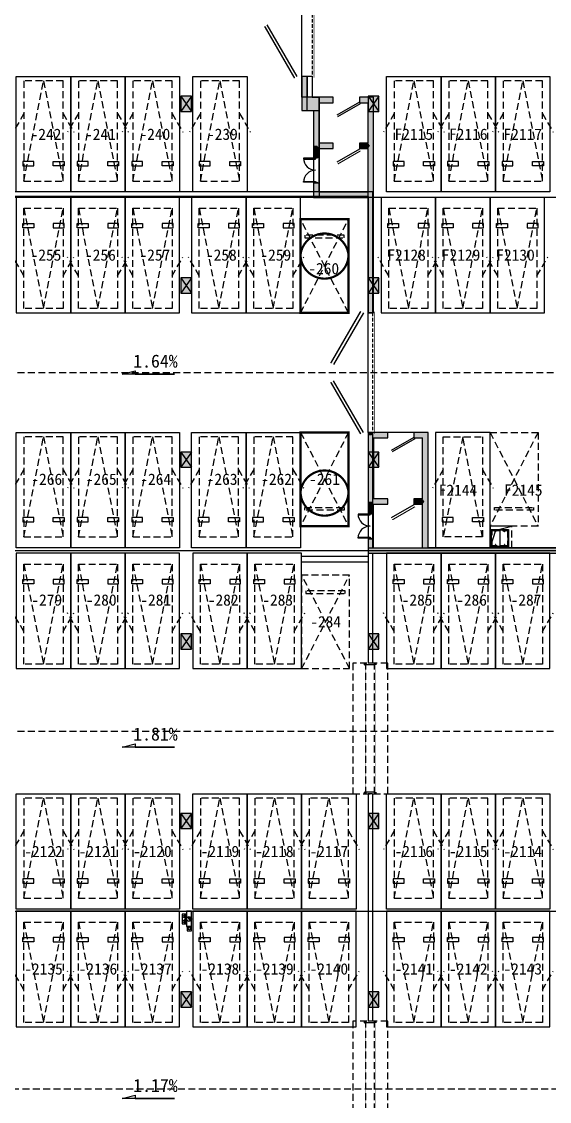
# Model space of a CAD drawing. Header units: millimetres. Extents: x 251690 to 518990, y -633409 to -276709.
# Drawn here: x 367546 to 391772, y -486433 to -436821 of the extents above; entities that cross this region are included whole.
import ezdxf
from ezdxf.enums import TextEntityAlignment as Align

# ---------------------------------------------------------------- set-up
doc = ezdxf.new("R2010")
doc.units = ezdxf.units.MM
doc.header["$LTSCALE"] = 100
for name, pattern in [('A6-DK-B2F$0$$0$HIDDEN2', [4.7625, 3.175, -1.5875]), ('A6-DK-B2F$0$HIDDEN2', [4.7625, 3.175, -1.5875]), ('A6-DK-B2F$0$X-DK-BF1$0$X-DK-BF1$0$DK-WALL-B1F$0$HIDDEN2', [4.7625, 3.175, -1.5875]), ('A6-DK-JSJ-B2F$0$HIDDEN2', [4.7625, 3.175, -1.5875]), ('A6-DK-renfang-B2F$0$DASHED', [19.05, 12.7, -6.35])]:
    doc.linetypes.add(name, pattern=pattern)
doc.layers.get('Defpoints').update_dxf_attribs({"color": 189})
for name, color, linetype in [('A-DIMS-INSD', 3, 'Continuous'), ('A-LEVEL-RefEdit0', 181, 'Continuous'), ('A-TITLE', 222, 'Continuous'), ('A6-DK-B2F$0$$0$A-PRKG', 175, 'A6-DK-B2F$0$$0$HIDDEN2'), ('A6-DK-B2F$0$A-DOOR', 190, 'Continuous'), ('A6-DK-B2F$0$A-PRKG', 175, 'A6-DK-B2F$0$HIDDEN2'), ('A6-DK-B2F$0$A-PRKG-SIGN', 252, 'Continuous'), ('A6-DK-B2F$0$A-STAIR', 142, 'Continuous'), ('A6-DK-B2F$0$A-TRACK', 77, 'A6-DK-B2F$0$HIDDEN2'), ('A6-DK-B2F$0$A-WALL', 2, 'Continuous'), ('A6-DK-B2F$0$X-DK-BF1$0$X-DK-BF1$0$DK-WALL-B1F$0$A-DOOR', 190, 'Continuous'), ('A6-DK-BG-B2F$0$A-DRAIN', 152, 'Continuous'), ('A6-DK-BG-B2F$0$A-STAIR', 142, 'Continuous'), ('A6-DK-JSJ-B2F$0$A-DRAIN', 152, 'Continuous'), ('A6-DK-JSJ-B2F$0$A-HOLE-FLOR', 242, 'Continuous'), ('A6-DK-JSJ-B2F$0$A-LOWER', 131, 'A6-DK-JSJ-B2F$0$HIDDEN2'), ('A6-DK-JSJ-B2F$0$X23-BF$0$A-HATCH', 251, 'Continuous'), ('A6-DK-renfang-B2F$0$-ACO-LINE', 137, 'Continuous'), ('A6-DK-renfang-B2F$0$COLUMN', 9, 'Continuous'), ('A6-DK-renfang-B2F$0$PUB_HATCH', 8, 'Continuous'), ('A6-DK-renfang-B2F$0$WALL', 9, 'Continuous'), ('A6-DK-renfang-B2F$0$WINDOW', 4, 'Continuous'), ('A6-W-B2$0$S-WALL-S', 4, 'Continuous'), ('A6-W-B2-BH$0$S-HATCH-S', 252, 'Continuous'), ('TP-DK-1(xhs)$0$P-J-DIM-L', 70, 'Continuous'), ('TP-DK-1(xhs)$0$P-X-L', 240, 'Continuous'), ('TP-DK-1(xhs)$0$P-X-M', 2, 'Continuous'), ('TP-DK-1(xhs)$0$P-X-X', 1, 'Continuous'), ('xref(dwg引用图层)', 7, 'Continuous'), ('留孔', 1, 'Continuous')]:
    doc.layers.add(name, color=color, linetype=linetype)
doc.layers.add('A6-W-B2$0$S-EDIT', color=241, linetype='Continuous', plot=False)
doc.styles.add('A6-DK-BG-B2F$0$华文细黑', font='STXIHEI.TTF')
doc.styles.add('华文细黑', font='STXIHEI.TTF')

# ---------------------------------------------------------------- blocks, each defined once
blk = doc.blocks.new('*U297')
at = {"layer": 'A6-DK-JSJ-B2F$0$A-DRAIN'}
blk.add_lwpolyline([(50, 50), (50, 850), (850, 850), (850, 50)], close=True, dxfattribs=at)
at = {"layer": 'A6-DK-JSJ-B2F$0$A-HOLE-FLOR'}
blk.add_lwpolyline([(0, 0), (270, 817), (1000, 1000)], dxfattribs=at)
for points in [[(65, 835), (450, 835), (450, 65), (65, 65)], [(835, 835), (450, 835), (450, 65), (835, 65)]]:
    blk.add_lwpolyline(points, close=True, dxfattribs=at)
at = {"layer": 'A6-DK-JSJ-B2F$0$A-LOWER'}
for points in [[(0, 1000), (0, 0), (1000, 0), (1000, 1000), (0, 1000)], [(100, 100), (100, 800), (800, 800), (800, 100), (100, 100)]]:
    blk.add_lwpolyline(points, dxfattribs=at)
at = {"layer": 'A6-DK-JSJ-B2F$0$X23-BF$0$A-HATCH'}
blk.add_lwpolyline([(65, 65), (65, 835), (835, 835), (835, 65)], close=True, dxfattribs=at)
for centre in [(242, 745), (657, 745), (242, 155), (657, 155)]:
    blk.add_circle(centre, 8, dxfattribs=at)
blk = doc.blocks.new('A6-DK-JSJ-B2F')
at = {"layer": 'A6-DK-JSJ-B2F$0$A-LOWER'}
blk.add_blockref('*U297', (89050, 139000), dxfattribs=at)
blk = doc.blocks.new('TP-DK-1(xhs)$0$PG01.1')
at = {"color": 1}
for p, q in [((108, 187), (0, 0)), ((80, 72), (66, 58)), ((89, 72), (66, 48)), ((99, 72), (66, 39)), ((109, 72), (66, 29)), ((118, 72), (66, 20)), ((128, 72), (66, 10)), ((138, 72), (66, 0)), ((147, 72), (76, 0)), ((150, 65), (85, 0)), ((150, 56), (94, 0)), ((150, 46), (104, 0)), ((216, 0), (108, 187)), ((150, 36), (114, 0)), ((150, 27), (123, 0)), ((150, 17), (133, 0)), ((150, 8), (142, 0)), ((324, 187), (216, 0)), ((296, 72), (282, 58)), ((305, 72), (282, 48)), ((315, 72), (282, 39)), ((325, 72), (282, 29)), ((334, 72), (282, 20)), ((344, 72), (282, 10)), ((354, 72), (282, 0)), ((363, 72), (292, 0)), ((366, 65), (301, 0)), ((366, 56), (310, 0)), ((366, 46), (320, 0)), ((432, 0), (324, 187)), ((366, 36), (330, 0)), ((366, 27), (339, 0)), ((366, 17), (349, 0)), ((366, 8), (358, 0))]:
    blk.add_line(p, q, dxfattribs=at)
at = {"color": 2}
for p, q in [((0, 0), (216, 0)), ((216, 0), (432, 0))]:
    blk.add_line(p, q, dxfattribs=at)
at = {"color": 1}
for points in [[(0, 0), (436, 0), (436, 190), (0, 190)], [(66, 72), (150, 72), (150, 0), (66, 0)], [(282, 72), (366, 72), (366, 0), (282, 0)]]:
    blk.add_lwpolyline(points, close=True, dxfattribs=at)
blk = doc.blocks.new('TP-DK-1(xhs)$0$PG02.4')
blk.add_hatch(color=1).paths.add_polyline_path([(265, 48, 0.699012), (461, 120, 0.141488), (444, 179)])
at = {"color": 1}
blk.add_line((265, 48), (444, 179), dxfattribs=at)
blk.add_lwpolyline([(0, 0), (700, 0), (700, 240), (0, 240)], close=True, dxfattribs=at)
blk.add_circle((350, 120), 111, dxfattribs=at)
blk = doc.blocks.new('TP-DK-1(xhs)')
at = {"layer": 'TP-DK-1(xhs)$0$P-J-DIM-L', "color": 8, "true_color": 0x808080}
blk.add_lwpolyline([(75350, -478400), (75150, -478400), (75150, -478600), (75350, -478600)], close=True, dxfattribs=at)
at = {"layer": 'TP-DK-1(xhs)$0$P-X-L'}
blk.add_circle((75250, -478500), 55, dxfattribs=at)
at = {"layer": 'TP-DK-1(xhs)$0$P-X-M', "extrusion": (0, 0, -1), "xscale": -1, "zscale": -1, "rotation": 270}
blk.add_blockref('TP-DK-1(xhs)$0$PG01.1', (-75110, -478268), dxfattribs=at)
at = {"layer": 'TP-DK-1(xhs)$0$P-X-X', "rotation": 90}
blk.add_blockref('TP-DK-1(xhs)$0$PG02.4', (75350, -478400), dxfattribs=at)
blk = doc.blocks.new('A6-W-B2$0$Z-1')
at = {"layer": 'A-DIMS-INSD'}
h = blk.add_hatch(color=252, dxfattribs=at)
h.dxf.hatch_style = 1
h.paths.add_polyline_path([(91833, 54651), (91833, 54151), (92533, 54151), (92533, 54651)])
at = {"layer": 'A6-W-B2$0$S-EDIT'}
for p, q in [((91833, 54151), (92533, 54651)), ((91833, 54651), (92533, 54151))]:
    blk.add_line(p, q, dxfattribs=at)
at = {"layer": 'A6-W-B2$0$S-WALL-S', "color": 0, "linetype": 'ByBlock', "lineweight": -2}
blk.add_lwpolyline([(91833, 54651), (91833, 54151), (92533, 54151), (92533, 54651), (91833, 54651)], dxfattribs=at)
blk = doc.blocks.new('A6-W-B2', base_point=(85957, 40190))
at = {"layer": 'A6-W-B2$0$S-WALL-S', "rotation": 270}
for p in [(106656, 291773), (115256, 291773), (106656, 283423), (115256, 283423), (106656, 275423), (115256, 275423), (106656, 267073), (115256, 267073), (106656, 258823), (115256, 258823), (106656, 250623), (115256, 250623)]:
    blk.add_blockref('A6-W-B2$0$Z-1', p, dxfattribs=at)
blk = doc.blocks.new('A6-W-B2-BH', base_point=(85957, 40190))
at = {"layer": 'A6-W-B2-BH$0$S-HATCH-S'}
h = blk.add_hatch(color=256, dxfattribs=at)
h.dxf.hatch_style = 2
h.paths.add_polyline_path([(123802, 144405), (123302, 144405), (123302, 143905), (123802, 143905)], flags=0)
edge = h.paths.add_edge_path(flags=16)
edge.add_line((123302, 144405), (123802, 143905))
edge = h.paths.add_edge_path(flags=17)
edge.add_line((123802, 144405), (123302, 143905))
h.paths.add_polyline_path([(120402, 145695), (119902, 145695), (119902, 145195), (120402, 145195)], flags=0)
edge = h.paths.add_edge_path(flags=17)
edge.add_line((119902, 145695), (120402, 145195))
edge = h.paths.add_edge_path(flags=17)
edge.add_line((120402, 145695), (119902, 145195))
h.paths.add_polyline_path([(130007, 149890), (130507, 149890), (130507, 150490), (130007, 150490)])
edge = h.paths.add_edge_path(flags=16)
edge.add_line((130507, 149890), (130007, 150490))
edge = h.paths.add_edge_path(flags=17)
edge.add_line((130007, 149890), (130507, 150490))
h.paths.add_polyline_path([(124407, 149890), (124907, 149890), (124907, 150490), (124407, 150490)], flags=0)
edge = h.paths.add_edge_path(flags=17)
edge.add_line((124907, 149890), (124407, 150490))
edge = h.paths.add_edge_path(flags=17)
edge.add_line((124407, 149890), (124907, 150490))
h.paths.add_polyline_path([(118807, 149890), (119307, 149890), (119307, 150490), (118807, 150490)], flags=0)
edge = h.paths.add_edge_path(flags=17)
edge.add_line((119307, 149890), (118807, 150490))
edge = h.paths.add_edge_path(flags=17)
edge.add_line((118807, 149890), (119307, 150490))
h.paths.add_polyline_path([(112207, 149890), (112707, 149890), (112707, 150490), (112207, 150490)], flags=0)
edge = h.paths.add_edge_path(flags=17)
edge.add_line((112707, 149890), (112207, 150490))
edge = h.paths.add_edge_path(flags=17)
edge.add_line((112207, 149890), (112707, 150490))
h.paths.add_polyline_path([(108207, 149890), (108707, 149890), (108707, 150490), (108207, 150490)], flags=0)
edge = h.paths.add_edge_path(flags=17)
edge.add_line((108707, 149890), (108207, 150490))
edge = h.paths.add_edge_path(flags=17)
edge.add_line((108207, 149890), (108707, 150490))
h.paths.add_polyline_path([(100107, 149890), (100607, 149890), (100607, 150490), (100107, 150490)], flags=0)
edge = h.paths.add_edge_path(flags=17)
edge.add_line((100607, 149890), (100107, 150490))
edge = h.paths.add_edge_path(flags=17)
edge.add_line((100107, 149890), (100607, 150490))
h.paths.add_polyline_path([(130007, 145890), (130507, 145890), (130507, 146490), (130007, 146490)], flags=0)
edge = h.paths.add_edge_path(flags=17)
edge.add_line((130507, 145890), (130007, 146490))
edge = h.paths.add_edge_path(flags=17)
edge.add_line((130007, 145890), (130507, 146490))
h.paths.add_polyline_path([(129257, 140140), (129257, 140640), (128657, 140640), (128657, 140140)], flags=0)
edge = h.paths.add_edge_path(flags=17)
edge.add_line((129257, 140640), (128657, 140140))
edge = h.paths.add_edge_path(flags=17)
edge.add_line((129257, 140140), (128657, 140640))
h.paths.add_polyline_path([(129557, 133640), (129557, 134140), (128957, 134140), (128957, 133640)], flags=0)
edge = h.paths.add_edge_path(flags=17)
edge.add_line((129557, 134140), (128957, 133640))
edge = h.paths.add_edge_path(flags=17)
edge.add_line((129557, 133640), (128957, 134140))
h.paths.add_polyline_path([(130507, 158590), (130007, 158590), (130007, 157890), (130507, 157890)])
edge = h.paths.add_edge_path(flags=16)
edge.add_line((130007, 158590), (130507, 157890))
edge = h.paths.add_edge_path(flags=17)
edge.add_line((130507, 158590), (130007, 157890))
h.paths.add_polyline_path([(122407, 158590), (121907, 158590), (121907, 157890), (122407, 157890)])
edge = h.paths.add_edge_path(flags=16)
edge.add_line((121907, 158590), (122407, 157890))
edge = h.paths.add_edge_path(flags=17)
edge.add_line((122407, 158590), (121907, 157890))
h.paths.add_polyline_path([(114307, 158590), (113807, 158590), (113807, 157890), (114307, 157890)])
edge = h.paths.add_edge_path(flags=16)
edge.add_line((113807, 158590), (114307, 157890))
edge = h.paths.add_edge_path(flags=17)
edge.add_line((114307, 158590), (113807, 157890))
h.paths.add_polyline_path([(108707, 158590), (108207, 158590), (108207, 157890), (108707, 157890)])
edge = h.paths.add_edge_path(flags=16)
edge.add_line((108207, 158590), (108707, 157890))
edge = h.paths.add_edge_path(flags=17)
edge.add_line((108707, 158590), (108207, 157890))
h.paths.add_polyline_path([(103107, 158590), (102607, 158590), (102607, 157890), (103107, 157890)])
edge = h.paths.add_edge_path(flags=16)
edge.add_line((102607, 158590), (103107, 157890))
edge = h.paths.add_edge_path(flags=17)
edge.add_line((103107, 158590), (102607, 157890))
h.paths.add_polyline_path([(103107, 178340), (102607, 178340), (102607, 177640), (103107, 177640)])
edge = h.paths.add_edge_path(flags=16)
edge.add_line((102607, 178340), (103107, 177640))
edge = h.paths.add_edge_path(flags=17)
edge.add_line((103107, 178340), (102607, 177640))
h.paths.add_polyline_path([(130507, 167890), (129907, 167890), (129907, 167190), (130507, 167190)], flags=0)
edge = h.paths.add_edge_path(flags=16)
edge.add_line((129907, 167890), (130507, 167190))
edge = h.paths.add_edge_path(flags=17)
edge.add_line((130507, 167890), (129907, 167190))
h.paths.add_polyline_path([(122407, 167890), (121807, 167890), (121807, 167190), (122407, 167190)], flags=0)
edge = h.paths.add_edge_path()
edge.add_line((121807, 167890), (122407, 167190))
edge = h.paths.add_edge_path(flags=16)
edge.add_line((122407, 167890), (121807, 167190))
h.paths.add_polyline_path([(130507, 178340), (130007, 178340), (130007, 177640), (130507, 177640)])
edge = h.paths.add_edge_path(flags=16)
edge.add_line((130007, 178340), (130507, 177640))
edge = h.paths.add_edge_path(flags=17)
edge.add_line((130507, 178340), (130007, 177640))
h.paths.add_polyline_path([(122407, 178340), (121907, 178340), (121907, 177640), (122407, 177640)])
edge = h.paths.add_edge_path(flags=16)
edge.add_line((121907, 178340), (122407, 177640))
edge = h.paths.add_edge_path(flags=17)
edge.add_line((122407, 178340), (121907, 177640))
h.paths.add_polyline_path([(130007, 185690), (130507, 185690), (130507, 186290), (130007, 186290)], flags=0)
edge = h.paths.add_edge_path(flags=17)
edge.add_line((130507, 185690), (130007, 186290))
edge = h.paths.add_edge_path(flags=17)
edge.add_line((130007, 185690), (130507, 186290))
h.paths.add_polyline_path([(121907, 185677), (122407, 185677), (122407, 186277), (121907, 186277)], flags=0)
edge = h.paths.add_edge_path(flags=17)
edge.add_line((122407, 185677), (121907, 186277))
edge = h.paths.add_edge_path(flags=17)
edge.add_line((121907, 185677), (122407, 186277))
h.paths.add_polyline_path([(115107, 185690), (115607, 185690), (115607, 186290), (115107, 186290)], flags=0)
edge = h.paths.add_edge_path(flags=16)
edge.add_line((115607, 185690), (115107, 186290))
edge = h.paths.add_edge_path(flags=17)
edge.add_line((115107, 185690), (115607, 186290))
h.paths.add_polyline_path([(108207, 185690), (108707, 185690), (108707, 186290), (108207, 186290)], flags=0)
edge = h.paths.add_edge_path(flags=16)
edge.add_line((108707, 185690), (108207, 186290))
edge = h.paths.add_edge_path(flags=17)
edge.add_line((108207, 185690), (108707, 186290))
h.paths.add_polyline_path([(101507, 185690), (102007, 185690), (102007, 186290), (101507, 186290)], flags=0)
edge = h.paths.add_edge_path(flags=16)
edge.add_line((102007, 185690), (101507, 186290))
edge = h.paths.add_edge_path(flags=17)
edge.add_line((101507, 185690), (102007, 186290))
h.paths.add_polyline_path([(113807, 177690), (114307, 177690), (114307, 178290), (113807, 178290)], flags=0)
edge = h.paths.add_edge_path(flags=17)
edge.add_line((114307, 177690), (113807, 178290))
edge = h.paths.add_edge_path(flags=17)
edge.add_line((113807, 177690), (114307, 178290))
h.paths.add_polyline_path([(108207, 177690), (108707, 177690), (108707, 178290), (108207, 178290)])
edge = h.paths.add_edge_path(flags=16)
edge.add_line((108707, 177690), (108207, 178290))
edge = h.paths.add_edge_path(flags=17)
edge.add_line((108207, 177690), (108707, 178290))
h.paths.add_polyline_path([(130507, 174340), (130007, 174340), (130007, 173640), (130507, 173640)])
edge = h.paths.add_edge_path(flags=16)
edge.add_line((130007, 174340), (130507, 173640))
edge = h.paths.add_edge_path(flags=17)
edge.add_line((130507, 174340), (130007, 173640))
h.paths.add_polyline_path([(122407, 174340), (121907, 174340), (121907, 173640), (122407, 173640)])
edge = h.paths.add_edge_path(flags=16)
edge.add_line((121907, 174340), (122407, 173640))
edge = h.paths.add_edge_path(flags=17)
edge.add_line((122407, 174340), (121907, 173640))
h.paths.add_polyline_path([(114307, 174340), (113807, 174340), (113807, 173640), (114307, 173640)])
edge = h.paths.add_edge_path(flags=16)
edge.add_line((113807, 174340), (114307, 173640))
edge = h.paths.add_edge_path(flags=17)
edge.add_line((114307, 174340), (113807, 173640))
h.paths.add_polyline_path([(108707, 174340), (108207, 174340), (108207, 173640), (108707, 173640)])
edge = h.paths.add_edge_path(flags=16)
edge.add_line((108207, 174340), (108707, 173640))
edge = h.paths.add_edge_path(flags=17)
edge.add_line((108707, 174340), (108207, 173640))
h.paths.add_polyline_path([(103107, 174340), (102607, 174340), (102607, 173640), (103107, 173640)])
edge = h.paths.add_edge_path(flags=16)
edge.add_line((102607, 174340), (103107, 173640))
edge = h.paths.add_edge_path(flags=17)
edge.add_line((103107, 174340), (102607, 173640))
h.paths.add_polyline_path([(114307, 167890), (113807, 167890), (113807, 167190), (114307, 167190)])
edge = h.paths.add_edge_path(flags=0)
edge.add_line((113807, 167890), (114307, 167190))
edge = h.paths.add_edge_path(flags=16)
edge.add_line((114307, 167890), (113807, 167190))
h.paths.add_polyline_path([(108707, 167890), (108207, 167890), (108207, 167190), (108707, 167190)])
edge = h.paths.add_edge_path(flags=0)
edge.add_line((108207, 167890), (108707, 167190))
edge = h.paths.add_edge_path(flags=16)
edge.add_line((108707, 167890), (108207, 167190))
h.paths.add_polyline_path([(103107, 167890), (102607, 167890), (102607, 167190), (103107, 167190)])
edge = h.paths.add_edge_path(flags=0)
edge.add_line((102607, 167890), (103107, 167190))
edge = h.paths.add_edge_path(flags=16)
edge.add_line((103107, 167890), (102607, 167190))
h.paths.add_polyline_path([(122637, 198005), (122137, 198005), (122137, 197505), (122637, 197505)])
edge = h.paths.add_edge_path(flags=16)
edge.add_line((122137, 198005), (122637, 197505))
edge = h.paths.add_edge_path(flags=17)
edge.add_line((122637, 198005), (122137, 197505))
h.paths.add_polyline_path([(123387, 190765), (122887, 190765), (122887, 190265), (123387, 190265)])
edge = h.paths.add_edge_path(flags=16)
edge.add_line((122887, 190765), (123387, 190265))
edge = h.paths.add_edge_path(flags=17)
edge.add_line((123387, 190765), (122887, 190265))
h.paths.add_polyline_path([(116527, 189915), (116027, 189915), (116027, 189415), (116527, 189415)])
edge = h.paths.add_edge_path(flags=16)
edge.add_line((116027, 189915), (116527, 189415))
edge = h.paths.add_edge_path(flags=17)
edge.add_line((116527, 189915), (116027, 189415))
h.paths.add_polyline_path([(130507, 191590), (130007, 191590), (130007, 190890), (130507, 190890)])
edge = h.paths.add_edge_path(flags=16)
edge.add_line((130007, 191590), (130507, 190890))
edge = h.paths.add_edge_path(flags=17)
edge.add_line((130507, 191590), (130007, 190890))
h.paths.add_polyline_path([(113447, 202315), (112947, 202315), (112947, 201815), (113447, 201815)])
edge = h.paths.add_edge_path(flags=16)
edge.add_line((112947, 202315), (113447, 201815))
edge = h.paths.add_edge_path(flags=17)
edge.add_line((113447, 202315), (112947, 201815))
h.paths.add_polyline_path([(99107, 202090), (99607, 202090), (99607, 202690), (99107, 202690)])
edge = h.paths.add_edge_path(flags=16)
edge.add_line((99607, 202090), (99107, 202690))
edge = h.paths.add_edge_path(flags=17)
edge.add_line((99107, 202090), (99607, 202690))
h.paths.add_polyline_path([(107557, 202090), (108057, 202090), (108057, 202690), (107557, 202690)])
edge = h.paths.add_edge_path(flags=16)
edge.add_line((108057, 202090), (107557, 202690))
edge = h.paths.add_edge_path(flags=17)
edge.add_line((107557, 202090), (108057, 202690))
h.paths.add_polyline_path([(97807, 209090), (97807, 209590), (97107, 209590), (97107, 209090)], flags=0)
edge = h.paths.add_edge_path(flags=16)
edge.add_line((97807, 209590), (97107, 209090))
edge = h.paths.add_edge_path(flags=17)
edge.add_line((97807, 209090), (97107, 209590))
h.paths.add_polyline_path([(105807, 209090), (105807, 209590), (105107, 209590), (105107, 209090)], flags=0)
edge = h.paths.add_edge_path(flags=16)
edge.add_line((105807, 209590), (105107, 209090))
edge = h.paths.add_edge_path(flags=17)
edge.add_line((105807, 209090), (105107, 209590))
h.paths.add_polyline_path([(113907, 209090), (113907, 209590), (113207, 209590), (113207, 209090)], flags=0)
edge = h.paths.add_edge_path(flags=16)
edge.add_line((113907, 209590), (113207, 209090))
edge = h.paths.add_edge_path(flags=17)
edge.add_line((113907, 209090), (113207, 209590))
h.paths.add_polyline_path([(130007, 209090), (130007, 209590), (129307, 209590), (129307, 209090)], flags=0)
edge = h.paths.add_edge_path(flags=17)
edge.add_line((130007, 209590), (129307, 209090))
edge = h.paths.add_edge_path(flags=17)
edge.add_line((130007, 209090), (129307, 209590))
h.paths.add_polyline_path([(121907, 209090), (121907, 209590), (121207, 209590), (121207, 209090)], flags=0)
edge = h.paths.add_edge_path(flags=16)
edge.add_line((121907, 209590), (121207, 209090))
edge = h.paths.add_edge_path(flags=17)
edge.add_line((121907, 209090), (121207, 209590))
h.paths.add_polyline_path([(121907, 200990), (121907, 201490), (121207, 201490), (121207, 200990)], flags=0)
edge = h.paths.add_edge_path(flags=16)
edge.add_line((121907, 201490), (121207, 200990))
edge = h.paths.add_edge_path(flags=17)
edge.add_line((121907, 200990), (121207, 201490))
h.paths.add_polyline_path([(130007, 200990), (130007, 201490), (129307, 201490), (129307, 200990)], flags=0)
edge = h.paths.add_edge_path(flags=17)
edge.add_line((130007, 201490), (129307, 200990))
edge = h.paths.add_edge_path(flags=17)
edge.add_line((130007, 200990), (129307, 201490))
h.paths.add_polyline_path([(97807, 225290), (97807, 225790), (97107, 225790), (97107, 225290)], flags=0)
edge = h.paths.add_edge_path(flags=16)
edge.add_line((97807, 225790), (97107, 225290))
edge = h.paths.add_edge_path(flags=17)
edge.add_line((97807, 225290), (97107, 225790))
h.paths.add_polyline_path([(105807, 225290), (105807, 225790), (105107, 225790), (105107, 225290)], flags=0)
edge = h.paths.add_edge_path(flags=16)
edge.add_line((105807, 225790), (105107, 225290))
edge = h.paths.add_edge_path(flags=17)
edge.add_line((105807, 225290), (105107, 225790))
h.paths.add_polyline_path([(113907, 225290), (113907, 225790), (113207, 225790), (113207, 225290)], flags=0)
edge = h.paths.add_edge_path(flags=16)
edge.add_line((113907, 225790), (113207, 225290))
edge = h.paths.add_edge_path(flags=17)
edge.add_line((113907, 225290), (113207, 225790))
h.paths.add_polyline_path([(130007, 225290), (130007, 225790), (129307, 225790), (129307, 225290)], flags=0)
edge = h.paths.add_edge_path(flags=17)
edge.add_line((130007, 225790), (129307, 225290))
edge = h.paths.add_edge_path(flags=17)
edge.add_line((130007, 225290), (129307, 225790))
h.paths.add_polyline_path([(121907, 225290), (121907, 225790), (121207, 225790), (121207, 225290)], flags=0)
edge = h.paths.add_edge_path(flags=16)
edge.add_line((121907, 225790), (121207, 225290))
edge = h.paths.add_edge_path(flags=17)
edge.add_line((121907, 225290), (121207, 225790))
h.paths.add_polyline_path([(97807, 217190), (97807, 217690), (97107, 217690), (97107, 217190)], flags=0)
edge = h.paths.add_edge_path(flags=16)
edge.add_line((97807, 217690), (97107, 217190))
edge = h.paths.add_edge_path(flags=17)
edge.add_line((97807, 217190), (97107, 217690))
h.paths.add_polyline_path([(105807, 217190), (105807, 217690), (105107, 217690), (105107, 217190)], flags=0)
edge = h.paths.add_edge_path(flags=16)
edge.add_line((105807, 217690), (105107, 217190))
edge = h.paths.add_edge_path(flags=17)
edge.add_line((105807, 217190), (105107, 217690))
h.paths.add_polyline_path([(113907, 217190), (113907, 217690), (113207, 217690), (113207, 217190)], flags=0)
edge = h.paths.add_edge_path(flags=17)
edge.add_line((113907, 217690), (113207, 217190))
edge = h.paths.add_edge_path(flags=17)
edge.add_line((113907, 217190), (113207, 217690))
h.paths.add_polyline_path([(130007, 217190), (130007, 217690), (129307, 217690), (129307, 217190)], flags=0)
edge = h.paths.add_edge_path(flags=17)
edge.add_line((130007, 217690), (129307, 217190))
edge = h.paths.add_edge_path(flags=17)
edge.add_line((130007, 217190), (129307, 217690))
h.paths.add_polyline_path([(121907, 217190), (121907, 217690), (121207, 217690), (121207, 217190)], flags=0)
edge = h.paths.add_edge_path(flags=16)
edge.add_line((121907, 217690), (121207, 217190))
edge = h.paths.add_edge_path(flags=17)
edge.add_line((121907, 217190), (121207, 217690))
h.paths.add_polyline_path([(122792, 241345), (122292, 241345), (122292, 240845), (122792, 240845)], flags=0)
edge = h.paths.add_edge_path(flags=16)
edge.add_line((122292, 241345), (122792, 240845))
edge = h.paths.add_edge_path(flags=17)
edge.add_line((122792, 241345), (122292, 240845))
h.paths.add_polyline_path([(113042, 241345), (112542, 241345), (112542, 240845), (113042, 240845)], flags=0)
edge = h.paths.add_edge_path(flags=16)
edge.add_line((112542, 241345), (113042, 240845))
edge = h.paths.add_edge_path(flags=17)
edge.add_line((113042, 241345), (112542, 240845))
h.paths.add_polyline_path([(106162, 241345), (105662, 241345), (105662, 240845), (106162, 240845)], flags=0)
edge = h.paths.add_edge_path(flags=16)
edge.add_line((105662, 241345), (106162, 240845))
edge = h.paths.add_edge_path(flags=17)
edge.add_line((106162, 241345), (105662, 240845))
h.paths.add_polyline_path([(96412, 241345), (95912, 241345), (95912, 240845), (96412, 240845)], flags=0)
edge = h.paths.add_edge_path(flags=16)
edge.add_line((95912, 241345), (96412, 240845))
edge = h.paths.add_edge_path(flags=17)
edge.add_line((96412, 241345), (95912, 240845))
h.paths.add_polyline_path([(97807, 233390), (97807, 233890), (97107, 233890), (97107, 233390)], flags=0)
edge = h.paths.add_edge_path(flags=16)
edge.add_line((97807, 233890), (97107, 233390))
edge = h.paths.add_edge_path(flags=17)
edge.add_line((97807, 233390), (97107, 233890))
h.paths.add_polyline_path([(105807, 233390), (105807, 233890), (105107, 233890), (105107, 233390)], flags=0)
edge = h.paths.add_edge_path(flags=16)
edge.add_line((105807, 233890), (105107, 233390))
edge = h.paths.add_edge_path(flags=17)
edge.add_line((105807, 233390), (105107, 233890))
h.paths.add_polyline_path([(113907, 233390), (113907, 233890), (113207, 233890), (113207, 233390)], flags=0)
edge = h.paths.add_edge_path(flags=16)
edge.add_line((113907, 233890), (113207, 233390))
edge = h.paths.add_edge_path(flags=17)
edge.add_line((113907, 233390), (113207, 233890))
h.paths.add_polyline_path([(121907, 233390), (121907, 233890), (121207, 233890), (121207, 233390)], flags=0)
edge = h.paths.add_edge_path(flags=17)
edge.add_line((121907, 233890), (121207, 233390))
edge = h.paths.add_edge_path(flags=17)
edge.add_line((121907, 233390), (121207, 233890))
h.paths.add_polyline_path([(129653, 245275), (129153, 245275), (129153, 244775), (129653, 244775)], flags=0)
edge = h.paths.add_edge_path(flags=17)
edge.add_line((129153, 245275), (129653, 244775))
edge = h.paths.add_edge_path(flags=17)
edge.add_line((129653, 245275), (129153, 244775))
h.paths.add_polyline_path([(129657, 241345), (129157, 241345), (129157, 240845), (129657, 240845)], flags=0)
edge = h.paths.add_edge_path(flags=16)
edge.add_line((129157, 241345), (129657, 240845))
edge = h.paths.add_edge_path(flags=17)
edge.add_line((129657, 241345), (129157, 240845))
h.paths.add_polyline_path([(130007, 233390), (130007, 233890), (129307, 233890), (129307, 233390)])
edge = h.paths.add_edge_path(flags=16)
edge.add_line((130007, 233890), (129307, 233390))
edge = h.paths.add_edge_path(flags=17)
edge.add_line((130007, 233390), (129307, 233890))
h.paths.add_polyline_path([(152807, 231740), (153307, 231740), (153307, 232340), (152807, 232340)])
edge = h.paths.add_edge_path(flags=16)
edge.add_line((153307, 231740), (152807, 232340))
edge = h.paths.add_edge_path(flags=17)
edge.add_line((152807, 231740), (153307, 232340))
h.paths.add_polyline_path([(136107, 250920), (136107, 251420), (135507, 251420), (135507, 250920)])
edge = h.paths.add_edge_path(flags=16)
edge.add_line((136107, 251420), (135507, 250920))
edge = h.paths.add_edge_path(flags=17)
edge.add_line((136107, 250920), (135507, 251420))
h.paths.add_polyline_path([(126217, 308740), (125717, 308740), (125717, 308240), (126217, 308240)])
edge = h.paths.add_edge_path(flags=16)
edge.add_line((125717, 308740), (126217, 308240))
edge = h.paths.add_edge_path(flags=17)
edge.add_line((126217, 308740), (125717, 308240))
h.paths.add_polyline_path([(128007, 313090), (128007, 313590), (127407, 313590), (127407, 313090)], flags=0)
edge = h.paths.add_edge_path(flags=17)
edge.add_line((128007, 313590), (127407, 313090))
edge = h.paths.add_edge_path(flags=17)
edge.add_line((128007, 313090), (127407, 313590))
h.paths.add_polyline_path([(119807, 317940), (119307, 317940), (119307, 317440), (119807, 317440)])
edge = h.paths.add_edge_path(flags=16)
edge.add_line((119307, 317940), (119807, 317440))
edge = h.paths.add_edge_path(flags=17)
edge.add_line((119807, 317940), (119307, 317440))
h.paths.add_polyline_path([(119807, 325940), (119307, 325940), (119307, 325440), (119807, 325440)])
edge = h.paths.add_edge_path(flags=16)
edge.add_line((119307, 325940), (119807, 325440))
edge = h.paths.add_edge_path(flags=17)
edge.add_line((119807, 325940), (119307, 325440))
h.paths.add_polyline_path([(213007, 326040), (212507, 326040), (212507, 325340), (213007, 325340)])
edge = h.paths.add_edge_path(flags=16)
edge.add_line((212507, 326040), (213007, 325340))
edge = h.paths.add_edge_path(flags=17)
edge.add_line((213007, 326040), (212507, 325340))
h.paths.add_polyline_path([(213007, 303640), (212507, 303640), (212507, 303040), (213007, 303040)])
edge = h.paths.add_edge_path(flags=16)
edge.add_line((212507, 303640), (213007, 303040))
edge = h.paths.add_edge_path(flags=17)
edge.add_line((213007, 303640), (212507, 303040))
h.paths.add_polyline_path([(213007, 307840), (212507, 307840), (212507, 307240), (213007, 307240)])
edge = h.paths.add_edge_path(flags=16)
edge.add_line((212507, 307840), (213007, 307240))
edge = h.paths.add_edge_path(flags=17)
edge.add_line((213007, 307840), (212507, 307240))
h.paths.add_polyline_path([(213007, 313940), (212507, 313940), (212507, 313340), (213007, 313340)])
edge = h.paths.add_edge_path(flags=16)
edge.add_line((212507, 313940), (213007, 313340))
edge = h.paths.add_edge_path(flags=17)
edge.add_line((213007, 313940), (212507, 313340))
h.paths.add_polyline_path([(213007, 317990), (212507, 317990), (212507, 317390), (213007, 317390)])
edge = h.paths.add_edge_path(flags=16)
edge.add_line((212507, 317990), (213007, 317390))
edge = h.paths.add_edge_path(flags=17)
edge.add_line((213007, 317990), (212507, 317390))
h.paths.add_polyline_path([(261057, 221800), (260557, 221800), (260557, 221300), (261057, 221300)])
edge = h.paths.add_edge_path(flags=16)
edge.add_line((260557, 221800), (261057, 221300))
edge = h.paths.add_edge_path(flags=17)
edge.add_line((261057, 221800), (260557, 221300))
h.paths.add_polyline_path([(261057, 217640), (260557, 217640), (260557, 217140), (261057, 217140)])
edge = h.paths.add_edge_path(flags=16)
edge.add_line((260557, 217640), (261057, 217140))
edge = h.paths.add_edge_path(flags=17)
edge.add_line((261057, 217640), (260557, 217140))
h.paths.add_polyline_path([(261057, 209640), (260557, 209640), (260557, 209140), (261057, 209140)])
edge = h.paths.add_edge_path(flags=16)
edge.add_line((260557, 209640), (261057, 209140))
edge = h.paths.add_edge_path(flags=17)
edge.add_line((261057, 209640), (260557, 209140))
h.paths.add_polyline_path([(207207, 145540), (207707, 145540), (207707, 146140), (207207, 146140)])
edge = h.paths.add_edge_path(flags=16)
edge.add_line((207707, 145540), (207207, 146140))
edge = h.paths.add_edge_path(flags=17)
edge.add_line((207207, 145540), (207707, 146140))
h.paths.add_polyline_path([(199807, 145540), (200307, 145540), (200307, 146140), (199807, 146140)])
edge = h.paths.add_edge_path(flags=16)
edge.add_line((200307, 145540), (199807, 146140))
edge = h.paths.add_edge_path(flags=17)
edge.add_line((199807, 145540), (200307, 146140))
h.paths.add_polyline_path([(191607, 145540), (192107, 145540), (192107, 146140), (191607, 146140)])
edge = h.paths.add_edge_path(flags=16)
edge.add_line((192107, 145540), (191607, 146140))
edge = h.paths.add_edge_path(flags=17)
edge.add_line((191607, 145540), (192107, 146140))
h.paths.add_polyline_path([(183407, 145540), (183907, 145540), (183907, 146140), (183407, 146140)])
edge = h.paths.add_edge_path(flags=16)
edge.add_line((183907, 145540), (183407, 146140))
edge = h.paths.add_edge_path(flags=17)
edge.add_line((183407, 145540), (183907, 146140))
h.paths.add_polyline_path([(220507, 146140), (220007, 146140), (220007, 145640), (220507, 145640)])
edge = h.paths.add_edge_path(flags=16)
edge.add_line((220007, 146140), (220507, 145640))
edge = h.paths.add_edge_path(flags=17)
edge.add_line((220507, 146140), (220007, 145640))
h.paths.add_polyline_path([(220507, 150440), (220007, 150440), (220007, 149940), (220507, 149940)])
edge = h.paths.add_edge_path(flags=16)
edge.add_line((220007, 150440), (220507, 149940))
edge = h.paths.add_edge_path(flags=17)
edge.add_line((220507, 150440), (220007, 149940))
h.paths.add_polyline_path([(260707, 127440), (260207, 127440), (260207, 126940), (260707, 126940)])
edge = h.paths.add_edge_path(flags=16)
edge.add_line((260207, 127440), (260707, 126940))
edge = h.paths.add_edge_path(flags=17)
edge.add_line((260707, 127440), (260207, 126940))
h.paths.add_polyline_path([(260707, 119540), (260207, 119540), (260207, 119040), (260707, 119040)])
edge = h.paths.add_edge_path(flags=16)
edge.add_line((260207, 119540), (260707, 119040))
edge = h.paths.add_edge_path(flags=17)
edge.add_line((260707, 119540), (260207, 119040))
h.paths.add_polyline_path([(260707, 111440), (260207, 111440), (260207, 110940), (260707, 110940)])
edge = h.paths.add_edge_path(flags=16)
edge.add_line((260207, 111440), (260707, 110940))
edge = h.paths.add_edge_path(flags=17)
edge.add_line((260707, 111440), (260207, 110940))
h.paths.add_polyline_path([(260707, 101920), (260207, 101920), (260207, 101420), (260707, 101420)])
edge = h.paths.add_edge_path(flags=16)
edge.add_line((260207, 101920), (260707, 101420))
edge = h.paths.add_edge_path(flags=17)
edge.add_line((260707, 101920), (260207, 101420))
h.paths.add_polyline_path([(227657, 96520), (227157, 96520), (227157, 95820), (227657, 95820)])
edge = h.paths.add_edge_path(flags=16)
edge.add_line((227157, 96520), (227657, 95820))
edge = h.paths.add_edge_path(flags=17)
edge.add_line((227657, 96520), (227157, 95820))
edge = h.paths.add_edge_path()
edge.add_line((92957, 202065), (92957, 240845))
edge.add_line((92957, 240845), (93307, 240845))
edge.add_line((93307, 240845), (93307, 202065))
edge.add_line((93307, 202065), (93007, 202065))
blk = doc.blocks.new('A6-DK-renfang-B2F$0$_FZH')
blk.add_lwpolyline([(-0.5, -0.5), (0.5, -0.5), (0.5, 0.5), (-0.5, 0.5)], close=True)
at = {"layer": 'A6-DK-renfang-B2F$0$PUB_HATCH'}
blk.add_solid([(-0.5, -0.5), (0.5, -0.5), (-0.5, 0.5), (0.5, 0.5)], dxfattribs=at)
blk = doc.blocks.new('A6-DK-renfang-B2F$0$fecrfpmmt212')
at = {"layer": 'A6-DK-renfang-B2F$0$PUB_HATCH'}
for points in [[(1023178, -793287), (1023428, -793287), (1023428, -792337), (1023178, -792337)], [(1023963, -793887), (1023713, -793887), (1023713, -795512), (1023880, -795512), (1023963, -795387)], [(1023713, -795512), (1023713, -796037), (1023963, -796037), (1023963, -795637), (1023880, -795512)], [(1023963, -797637), (1023963, -797237), (1023713, -797237), (1023713, -797887)], [(1026213, -797887), (1026213, -803187), (1026463, -803187), (1026463, -797762), (1026297, -797762)], [(1026463, -808687), (1026213, -808687), (1026213, -808812), (1026380, -808812)], [(1026380, -808812), (1026213, -808812), (1026213, -811862), (1026380, -811862), (1026463, -811737), (1026463, -808937)], [(1028797, -811862), (1028964, -811862), (1028964, -808687), (1028714, -808937), (1028714, -811737)], [(1026213, -811862), (1026213, -812387), (1026463, -812387), (1026463, -811987), (1026380, -811862)], [(1028839, -814071), (1028964, -813987), (1028964, -811862), (1028797, -811862), (1028714, -811987), (1028714, -813987)], [(1026463, -813987), (1026463, -813587), (1026213, -813587), (1026213, -814237)], [(1026463, -813987), (1026213, -814237), (1028839, -814237), (1028839, -814071), (1028714, -813987)], [(1028839, -814237), (1070613, -814237), (1070613, -813987), (1028964, -813987), (1028839, -814071)]]:
    blk.add_hatch(color=256, dxfattribs=at).paths.add_polyline_path(points)
at = {"layer": 'A6-DK-renfang-B2F$0$PUB_HATCH', "linetype": 'ByBlock'}
for points in [[(1023963, -793537), (1024613, -793537), (1024613, -793287), (1023963, -793287)], [(1026463, -793287), (1025813, -793287), (1025813, -793537), (1026213, -793537)], [(1026297, -795512), (1026463, -795512), (1026463, -793287), (1026213, -793537), (1026213, -795387)], [(1023963, -795637), (1024613, -795637), (1024613, -795387), (1023963, -795387), (1023880, -795512)], [(1026213, -795387), (1025813, -795387), (1025813, -795637), (1026213, -795637), (1026297, -795512)], [(1026297, -797762), (1026463, -797762), (1026463, -795512), (1026297, -795512), (1026213, -795637), (1026213, -797637)], [(1023963, -797637), (1023713, -797887), (1026213, -797887), (1026297, -797762), (1026213, -797637)], [(1026463, -808937), (1027114, -808937), (1027114, -808687), (1026463, -808687), (1026380, -808812)], [(1028964, -808687), (1028314, -808687), (1028314, -808937), (1028714, -808937)], [(1026463, -811987), (1027114, -811987), (1027114, -811737), (1026463, -811737), (1026380, -811862)], [(1028714, -811737), (1028314, -811737), (1028314, -811987), (1028714, -811987), (1028797, -811862)]]:
    blk.add_hatch(color=256, dxfattribs=at).paths.add_polyline_path(points)
at = {"color": 0, "extrusion": (0, 0, -1)}
for p, q in [((1022960, -792337), (1021585, -789956)), ((1025813, -793512), (1024774, -794112)), ((1025853, -793582), (1024814, -794182)), ((1025813, -795662), (1024774, -796262)), ((1025995, -803187), (1024620, -805569)), ((1025995, -808687), (1024620, -806306)), ((1028314, -808912), (1027275, -809512)), ((1028354, -808982), (1027315, -809582)), ((1028314, -812012), (1027275, -812612))]:
    blk.add_line(p, q, dxfattribs=at)
for points, const_width in [([(-1022840, -792406), (-1021465, -790025)], 68.8), ([(-1025863, -795749), (-1024824, -796349)], 50), ([(-1025875, -803119), (-1024500, -805500)], 68.8), ([(-1025875, -808756), (-1024500, -806375)], 68.8), ([(-1028364, -812099), (-1027325, -812699)], 50)]:
    blk.add_lwpolyline(points, dxfattribs=dict(at, const_width=const_width))
at = {"layer": 'A6-DK-renfang-B2F$0$WALL', "color": 4}
for p, q in [((1023428, -792337), (1023178, -792337)), ((1023178, -792337), (1023178, -793287)), ((1023428, -793287), (1023428, -792337)), ((1023713, -793887), (1023713, -795512)), ((1023963, -793887), (1023963, -795387)), ((1023713, -795512), (1023713, -796037)), ((1023963, -796037), (1023963, -795637)), ((1023713, -796037), (1023963, -796037)), ((1023963, -797237), (1023713, -797237)), ((1023713, -797237), (1023713, -797887)), ((1023963, -797637), (1023963, -797237)), ((1026213, -797887), (1026213, -803187)), ((1026463, -803187), (1026463, -797762)), ((1026213, -803187), (1026463, -803187)), ((1026463, -808687), (1026213, -808687)), ((1026213, -808687), (1026213, -808812)), ((1026213, -808812), (1026213, -811862)), ((1026463, -808937), (1026463, -811737)), ((1028714, -811737), (1028714, -808937)), ((1028964, -811862), (1028964, -808687)), ((1026213, -811862), (1026213, -812387)), ((1026463, -812387), (1026463, -811987)), ((1028714, -813987), (1028714, -811987)), ((1028964, -813987), (1028964, -811862)), ((1026213, -812387), (1026463, -812387)), ((1026463, -813587), (1026213, -813587)), ((1026213, -813587), (1026213, -814237)), ((1026463, -813987), (1026463, -813587)), ((1026463, -813987), (1028714, -813987)), ((1070613, -813987), (1028964, -813987)), ((1026213, -814237), (1028839, -814237)), ((1028839, -814237), (1070613, -814237))]:
    blk.add_line(p, q, dxfattribs=at)
at = {"layer": 'A6-DK-renfang-B2F$0$WALL', "color": 4, "linetype": 'ByBlock'}
for p, q in [((1024613, -793287), (1023963, -793287)), ((1023963, -793537), (1024613, -793537)), ((1024613, -793537), (1024613, -793287)), ((1026463, -793287), (1025813, -793287)), ((1025813, -793287), (1025813, -793537)), ((1025813, -793537), (1026213, -793537)), ((1026213, -795387), (1026213, -793537)), ((1026463, -795512), (1026463, -793287)), ((1024613, -795387), (1023963, -795387)), ((1023963, -795637), (1024613, -795637)), ((1024613, -795637), (1024613, -795387)), ((1026213, -795387), (1025813, -795387)), ((1025813, -795387), (1025813, -795637)), ((1025813, -795637), (1026213, -795637)), ((1026213, -797637), (1026213, -795637)), ((1026463, -797762), (1026463, -795512)), ((1023963, -797637), (1026213, -797637)), ((1023713, -797887), (1026213, -797887)), ((1027114, -808687), (1026463, -808687)), ((1026463, -808937), (1027114, -808937)), ((1027114, -808937), (1027114, -808687)), ((1028964, -808687), (1028314, -808687)), ((1028314, -808687), (1028314, -808937)), ((1028314, -808937), (1028714, -808937)), ((1027114, -811737), (1026463, -811737)), ((1026463, -811987), (1027114, -811987)), ((1027114, -811987), (1027114, -811737)), ((1028714, -811737), (1028314, -811737)), ((1028314, -811737), (1028314, -811987)), ((1028314, -811987), (1028714, -811987))]:
    blk.add_line(p, q, dxfattribs=at)
at = {"layer": 'A6-DK-renfang-B2F$0$WINDOW', "color": 4, "linetype": 'A6-DK-renfang-B2F$0$DASHED'}
for p, q in [((1023713, -796037), (1023713, -797237)), ((1023963, -797237), (1023963, -796037)), ((1026213, -812387), (1026213, -813587)), ((1026463, -813587), (1026463, -812387))]:
    blk.add_line(p, q, dxfattribs=at)
at = {"layer": 'A6-DK-renfang-B2F$0$COLUMN', "color": 4, "linetype": 'ByBlock', "xscale": 785.000001495704, "yscale": 600.000002304092, "zscale": 600.000002304092}
blk.add_blockref('A6-DK-renfang-B2F$0$_FZH', (1023571, -793587), dxfattribs=at)
blk = doc.blocks.new('A6-DK-renfang-B2F')
at = {"layer": 'A6-DK-renfang-B2F$0$-ACO-LINE'}
blk.add_blockref('A6-DK-renfang-B2F$0$fecrfpmmt212', (-942763, 952987), dxfattribs=at)
blk = doc.blocks.new('A6-DK-B2F$0$标准车位')
blk.add_lwpolyline([(350, 4600), (1250, 0), (2150, 4600)])
blk.add_lwpolyline([(350, 4600), (2150, 4600), (2150, 0), (350, 0)], close=True)
at = {"layer": 'A6-DK-B2F$0$A-PRKG-SIGN'}
for points in [[(0, -200), (2500, -200), (2500, 5100), (0, 5100)], [(300, 3900), (800, 3900), (800, 3700), (300, 3700)], [(2200, 3900), (1700, 3900), (1700, 3700), (2200, 3700)]]:
    blk.add_lwpolyline(points, close=True, dxfattribs=at)
at = {"layer": 'Defpoints', "color": 8, "linetype": 'A6-DK-B2F$0$HIDDEN2', "extrusion": (-5.18032e-09, 4.98983e-22, 1), "elevation": 0}
for points in [[(350, 1500), (-145, 2357)], [(2150, 1500), (2645, 2357)]]:
    blk.add_lwpolyline(points, dxfattribs=at)
blk = doc.blocks.new('*U154')
at = {"layer": 'A6-DK-B2F$0$X-DK-BF1$0$X-DK-BF1$0$DK-WALL-B1F$0$A-DOOR', "linetype": 'A6-DK-B2F$0$X-DK-BF1$0$X-DK-BF1$0$DK-WALL-B1F$0$HIDDEN2'}
for p, q in [((-200, 6000), (-200, 0)), ((200, 6000), (200, 0))]:
    blk.add_line(p, q, dxfattribs=at)
blk.add_lwpolyline([(-800, 0), (800, 0), (800, 6000), (-800, 6000), (-800, 0)], close=True, dxfattribs=at)
at = {"layer": 'A6-DK-B2F$0$X-DK-BF1$0$X-DK-BF1$0$DK-WALL-B1F$0$A-DOOR'}
for points in [[(-208, 5935), (-210, 5935), (-210, 5925), (-200, 5925), (-200, 6000), (-260, 6000), (-260, 5925), (-250, 5925), (-250, 5935), (-252, 5935), (-252, 5927), (-258, 5927), (-258, 5998), (-202, 5998), (-202, 5927), (-208, 5927)], [(208, 5935), (210, 5935), (210, 5925), (200, 5925), (200, 6000), (260, 6000), (260, 5925), (250, 5925), (250, 5935), (252, 5935), (252, 5927), (258, 5927), (258, 5998), (202, 5998), (202, 5927), (208, 5927)], [(-208, 65), (-210, 65), (-210, 75), (-200, 75), (-200, 0), (-260, 0), (-260, 75), (-250, 75), (-250, 65), (-252, 65), (-252, 73), (-258, 73), (-258, 2), (-202, 2), (-202, 73), (-208, 73)], [(208, 65), (210, 65), (210, 75), (200, 75), (200, 0), (260, 0), (260, 75), (250, 75), (250, 65), (252, 65), (252, 73), (258, 73), (258, 2), (202, 2), (202, 73), (208, 73)]]:
    blk.add_lwpolyline(points, close=True, dxfattribs=at)
at = {"layer": 'A6-DK-B2F$0$X-DK-BF1$0$X-DK-BF1$0$DK-WALL-B1F$0$A-DOOR', "linetype": 'A6-DK-B2F$0$X-DK-BF1$0$X-DK-BF1$0$DK-WALL-B1F$0$HIDDEN2', "const_width": 20}
for points in [[(-230, 5998), (-230, 2)], [(230, 5998), (230, 2)]]:
    blk.add_lwpolyline(points, dxfattribs=at)
at = {"layer": 'A6-DK-B2F$0$X-DK-BF1$0$X-DK-BF1$0$DK-WALL-B1F$0$A-DOOR'}
for points in [[(-200, 5925), (200, 5925)], [(-200, 75), (200, 75)]]:
    blk.add_lwpolyline(points, dxfattribs=at)
blk = doc.blocks.new('A6-DK-B2F$0$$0$A$C46FA2BC5')
at = {"layer": 'A6-DK-B2F$0$$0$A-PRKG', "color": 6}
for points in [[(-2200, 0), (0, 0), (0, -4300), (-2200, -4300)], [(-2000, -3450), (-200, -3450), (-200, -3570), (-2000, -3570)]]:
    blk.add_lwpolyline(points, close=True, dxfattribs=at)
for points in [[(-2200, 0), (0, -4300)], [(0, 0), (-2200, -4300)]]:
    blk.add_lwpolyline(points, dxfattribs=at)
blk = doc.blocks.new('*U161')
at = {"linetype": 'A6-DK-B2F$0$HIDDEN2', "ltscale": 0.5}
blk.add_line((0, 0), (-5500, 0), dxfattribs=at)
at = {"const_width": 35}
blk.add_lwpolyline([(50, 82.5), (-5550, 82.5)], dxfattribs=at)
blk = doc.blocks.new('*U152')
at = {"linetype": 'ByBlock', "lineweight": -2}
for points in [[(85, 585), (85, 35), (50, 35), (50, 585)], [(1115, 585), (1115, 35), (1150, 35), (1150, 585)], [(0, 35), (50, 35), (50, -35), (0, -35)], [(1150, 35), (1200, 35), (1200, -35), (1150, -35)]]:
    blk.add_lwpolyline(points, close=True, dxfattribs=at)
for centre, start, end in [((50, 35), 0, 90), ((1150, 35), 90, 180)]:
    blk.add_arc(centre, 550, start, end, dxfattribs=at)
blk = doc.blocks.new('rewrewr')
at = {"layer": 'A6-DK-B2F$0$A-STAIR'}
for p, q in [((127800, 155100, 0), (50800, 155100, 0)), ((50800, 138875), (89350, 138875)), ((80400, 138615), (83450, 138615)), ((80400, 138355), (83450, 138355))]:
    blk.add_line(p, q, dxfattribs=at)
at = {"layer": 'A6-DK-B2F$0$A-TRACK'}
for p, q in [((53550, 147050, 0), (125050, 147050, 0)), ((53550, 130575, 0), (125050, 130575, 0)), ((125050, 114125, 0), (47550, 114125, 0))]:
    blk.add_line(p, q, dxfattribs=at)
at = {"layer": 'A6-DK-B2F$0$A-WALL'}
for p, q in [((80635, 160650, 0), (80635, 159100, 0)), ((80885, 160650, 0), (80685, 160650, 0)), ((80885, 160650, 0), (80885, 159700, 0)), ((80884, 159700), (81200, 159700, 0)), ((81200, 159700, 0), (81200, 155150, 0)), ((80635, 159100), (80950, 159100)), ((80950, 159100), (80950, 155350)), ((83650, 155350), (50550, 155350)), ((83650, 155350), (83650, 149800)), ((83450, 155150), (50550, 155150)), ((83450, 155150), (83450, 149800)), ((83650, 149800, 0), (83450, 149800, 0)), ((83650, 144300, 0), (83450, 144300, 0)), ((83450, 144300), (83450, 138750)), ((83650, 144300), (83650, 139000)), ((83450, 139000), (127800, 139000)), ((83450, 138750), (127800, 138750)), ((83450, 138750), (83450, 133700)), ((83650, 138750), (83650, 133700)), ((83650, 133700, 0), (83450, 133700, 0)), ((83650, 127700, 0), (83450, 127700, 0)), ((83450, 127700), (83450, 117250)), ((83650, 127700), (83650, 117250)), ((83650, 117250), (83450, 117250, 0))]:
    blk.add_line(p, q, dxfattribs=at)
at = {"layer": 'A6-DK-B2F$0$A-DOOR', "xscale": -1, "rotation": 270}
for p in [(80885, 166150, 0), (83650, 149800)]:
    blk.add_blockref('*U161', p, dxfattribs=at)
at = {"layer": 'A6-DK-B2F$0$A-DOOR', "rotation": 90}
for p in [(81075, 155750), (83575, 139400)]:
    blk.add_blockref('*U152', p, dxfattribs=at)
at = {"layer": 'A6-DK-B2F$0$A-PRKG', "extrusion": (-5.18032e-09, -4.98983e-22, -1), "zscale": -1, "rotation": 180}
for p in [(-67300, 160450, 0), (-69800, 160450, 0), (-72300, 160450, 0), (-75400, 160450, 0), (-84300, 160450, 0), (-86800, 160450, 0), (-89300, 160450, 0), (-67300, 144100, 0), (-69800, 144100, 0), (-72300, 144100, 0), (-75350, 144100, 0), (-77850, 144100, 0), (-67300, 127500, 0), (-69800, 127500, 0), (-72300, 127500, 0), (-75400, 127500, 0), (-77900, 127500, 0), (-80400, 127500, 0), (-84300, 127500, 0), (-86800, 127500, 0), (-89300, 127500, 0)]:
    blk.add_blockref('A6-DK-B2F$0$标准车位', p, dxfattribs=at)
at = {"layer": 'A6-DK-B2F$0$A-PRKG', "extrusion": (-5.18032e-09, 4.98983e-22, -1), "xscale": -1, "zscale": -1}
for p in [(-67300, 150000, 0), (-69800, 150000, 0), (-72300, 150000, 0), (-75350, 150000, 0), (-77850, 150000, 0), (-84050, 150000, 0), (-86550, 150000, 0), (-89050, 150000, 0), (-67300, 133650, 0), (-69800, 133650, 0), (-72300, 133650, 0), (-75400, 133650, 0), (-77900, 133650, 0), (-84300, 133650, 0), (-86800, 133650, 0), (-89300, 133650, 0), (-67300, 117200, 0), (-69800, 117200, 0), (-72300, 117200, 0), (-75400, 117200, 0), (-77900, 117200, 0), (-80400, 117200, 0), (-84300, 117200, 0), (-86800, 117200, 0), (-89300, 117200, 0)]:
    blk.add_blockref('A6-DK-B2F$0$标准车位', p, dxfattribs=at)
at = {"layer": 'A6-DK-B2F$0$A-PRKG', "xscale": -1, "rotation": 180}
for p in [(82550, 149800, 0), (82600, 133450, 0)]:
    blk.add_blockref('A6-DK-B2F$0$$0$A$C46FA2BC5', p, dxfattribs=at)
at = {"layer": 'A6-DK-B2F$0$A-PRKG'}
for p in [(82550, 144300, 0), (91250, 144300)]:
    blk.add_blockref('A6-DK-B2F$0$$0$A$C46FA2BC5', p, dxfattribs=at)
at = {"layer": 'A6-DK-B2F$0$A-PRKG', "extrusion": (5.18032e-09, -4.98983e-22, -1), "xscale": -1, "zscale": -1, "rotation": 180}
blk.add_blockref('A6-DK-B2F$0$标准车位', (-89050, 144100, 0), dxfattribs=at)
at = {"layer": 'A6-DK-B2F$0$X-DK-BF1$0$X-DK-BF1$0$DK-WALL-B1F$0$A-DOOR', "extrusion": (-5.64264e-07, -2.11981e-21, 1), "rotation": 180}
for p in [(83550, 133700, 0), (83550, 117250, 0)]:
    blk.add_blockref('*U154', p, dxfattribs=at)
blk = doc.blocks.new('A6-DK-BG-B2F$0$A-DRAIN-INDEX')
blk.add_lwpolyline([(300, 0), (0, 0), (-300, 0), (-500, 0), (-300, 50), (-300, 0)], close=True)
at = {"style": 'A6-DK-BG-B2F$0$华文细黑'}
blk.add_attdef('坡度', text='', height=250, dxfattribs=at).set_placement((0, 100), align=Align.CENTER)
blk = doc.blocks.new('A6-DK-BG-B2F')
at = {"layer": 'A6-DK-BG-B2F$0$A-STAIR'}
for p, q in [((127800, 155100, 0), (50800, 155100, 0)), ((50800, 138875), (127800, 138875)), ((50800, 122300), (127800, 122300))]:
    blk.add_line(p, q, dxfattribs=at)
at = {"layer": 'A6-DK-BG-B2F$0$A-DRAIN'}
ref = blk.add_blockref('A6-DK-BG-B2F$0$A-DRAIN-INDEX', (73665, 146982), dxfattribs=dict(at, xscale=3, yscale=3, zscale=3))
ref.add_attrib('坡度', '1.64%', dxfattribs={"layer": '0', "height": 600, "style": 'A6-DK-BG-B2F$0$华文细黑'}).set_placement((73689, 147282), align=Align.CENTER)
ref = blk.add_blockref('A6-DK-BG-B2F$0$A-DRAIN-INDEX', (73665, 129847), dxfattribs=dict(at, xscale=3, yscale=3, zscale=3))
ref.add_attrib('坡度', '1.81%', dxfattribs={"layer": '0', "height": 600, "style": 'A6-DK-BG-B2F$0$华文细黑'}).set_placement((73689, 130147), align=Align.CENTER)
ref = blk.add_blockref('A6-DK-BG-B2F$0$A-DRAIN-INDEX', (73665, 113703), dxfattribs=dict(at, xscale=3, yscale=3, zscale=3))
ref.add_attrib('坡度', '1.17%', dxfattribs={"layer": '0', "height": 600, "style": 'A6-DK-BG-B2F$0$华文细黑'}).set_placement((73689, 114003), align=Align.CENTER)

msp = doc.modelspace()

# ---------------------------------------------------------------- linework, layer by layer
at = {"layer": 'A-DIMS-INSD'}
msp.add_lwpolyline([(434050, -461000), (386200.5, -461000), (386200.5, -455700), (383450, -455700), (383450, -444650), (381200, -444650), (381200, -440300), (380885, -440300), (380415, -440300), (380415, -433850)], dxfattribs=at)
at = {"layer": '留孔', "color": 1, "const_width": 100, "elevation": 0}
for points in [[(380350, -445900), (382550, -445900), (382550, -450200), (380350, -450200)], [(380350, -455700), (382550, -455700), (382550, -460000), (380350, -460000)]]:
    msp.add_lwpolyline(points, close=True, dxfattribs=at)
for points in [[(382550, -447529.6, 0.8848923), (380350, -447529.6, 1.0007957), (382550, -447529.6, 1)], [(382550, -458419.4, 0.8848923), (380350, -458419.4, 1.0007957), (382550, -458419.4, 1)]]:
    msp.add_lwpolyline(points, format="xyb", dxfattribs=at)

# ---------------------------------------------------------------- block references
at = {"layer": 'A-LEVEL-RefEdit0'}
msp.add_blockref('A6-DK-BG-B2F', (300000, -600000), dxfattribs=at)
at = {"layer": 'xref(dwg引用图层)'}
for name, p in [('rewrewr', (300000, -600000)), ('A6-W-B2', (300000, -600000)), ('A6-W-B2-BH', (300000, -600000)), ('TP-DK-1(xhs)', (300000, 0)), ('A6-DK-renfang-B2F', (300000, -600000)), ('A6-DK-JSJ-B2F', (300000, -600000))]:
    msp.add_blockref(name, p, dxfattribs=at)

# ---------------------------------------------------------------- texts
at = {"layer": 'A-TITLE', "style": '华文细黑'}
for s, p in [('-242', (368663.2, -442000, 0)), ('-241', (371163.2, -442000, 0)), ('-240', (373663.2, -442000, 0)), ('-239', (376763.2, -442000, 0)), ('F2115', (385550, -442000, 0)), ('F2116', (388050, -442000, 0)), ('F2117', (390550, -442000, 0)), ('-255', (368663.2, -447550, 0)), ('-256', (371163.2, -447550, 0)), ('-257', (373663.2, -447550, 0)), ('-258', (376713.2, -447550, 0)), ('-259', (379213.2, -447550, 0)), ('F2128', (385218, -447550, 0)), ('F2129', (387718, -447550, 0)), ('F2130', (390218, -447550, 0)), ('-260', (381413.2, -448173.5, 0)), ('-266', (368700, -457850, 0)), ('-265', (371200, -457850, 0)), ('-264', (373700, -457850, 0)), ('-263', (376750, -457850, 0)), ('-262', (379250, -457850)), ('-261', (381450, -457850)), ('F2144', (387574.3, -458350, 0)), ('F2145', (390574.7, -458350, 0)), ('-279', (368700, -463400, 0)), ('-280', (371200, -463400, 0)), ('-281', (373700, -463400, 0)), ('-282', (376800, -463400, 0)), ('-283', (379300, -463400, 0)), ('-285', (385700, -463400, 0)), ('-286', (388200, -463400, 0)), ('-287', (390700, -463400, 0)), ('-284', (381500, -464400, 0)), ('-2122', (368550, -474950, 0)), ('-2121', (371050, -474950, 0)), ('-2120', (373550, -474950, 0)), ('-2119', (376650, -474950, 0)), ('-2118', (379150, -474950, 0)), ('-2117', (381650, -474950, 0)), ('-2116', (385550, -474950, 0)), ('-2115', (388050, -474950, 0)), ('-2114', (390550, -474950, 0)), ('-2135', (368550, -480350, 0)), ('-2136', (371050, -480350, 0)), ('-2137', (373550, -480350, 0)), ('-2138', (376650, -480350, 0)), ('-2139', (379150, -480350, 0)), ('-2140', (381650, -480350, 0)), ('-2141', (385550, -480350, 0)), ('-2142', (388050, -480350, 0)), ('-2143', (390550, -480350, 0))]:
    msp.add_text(s, height=520, dxfattribs=at).set_placement(p, align=Align.MIDDLE)

doc.saveas('drawing.dxf')
